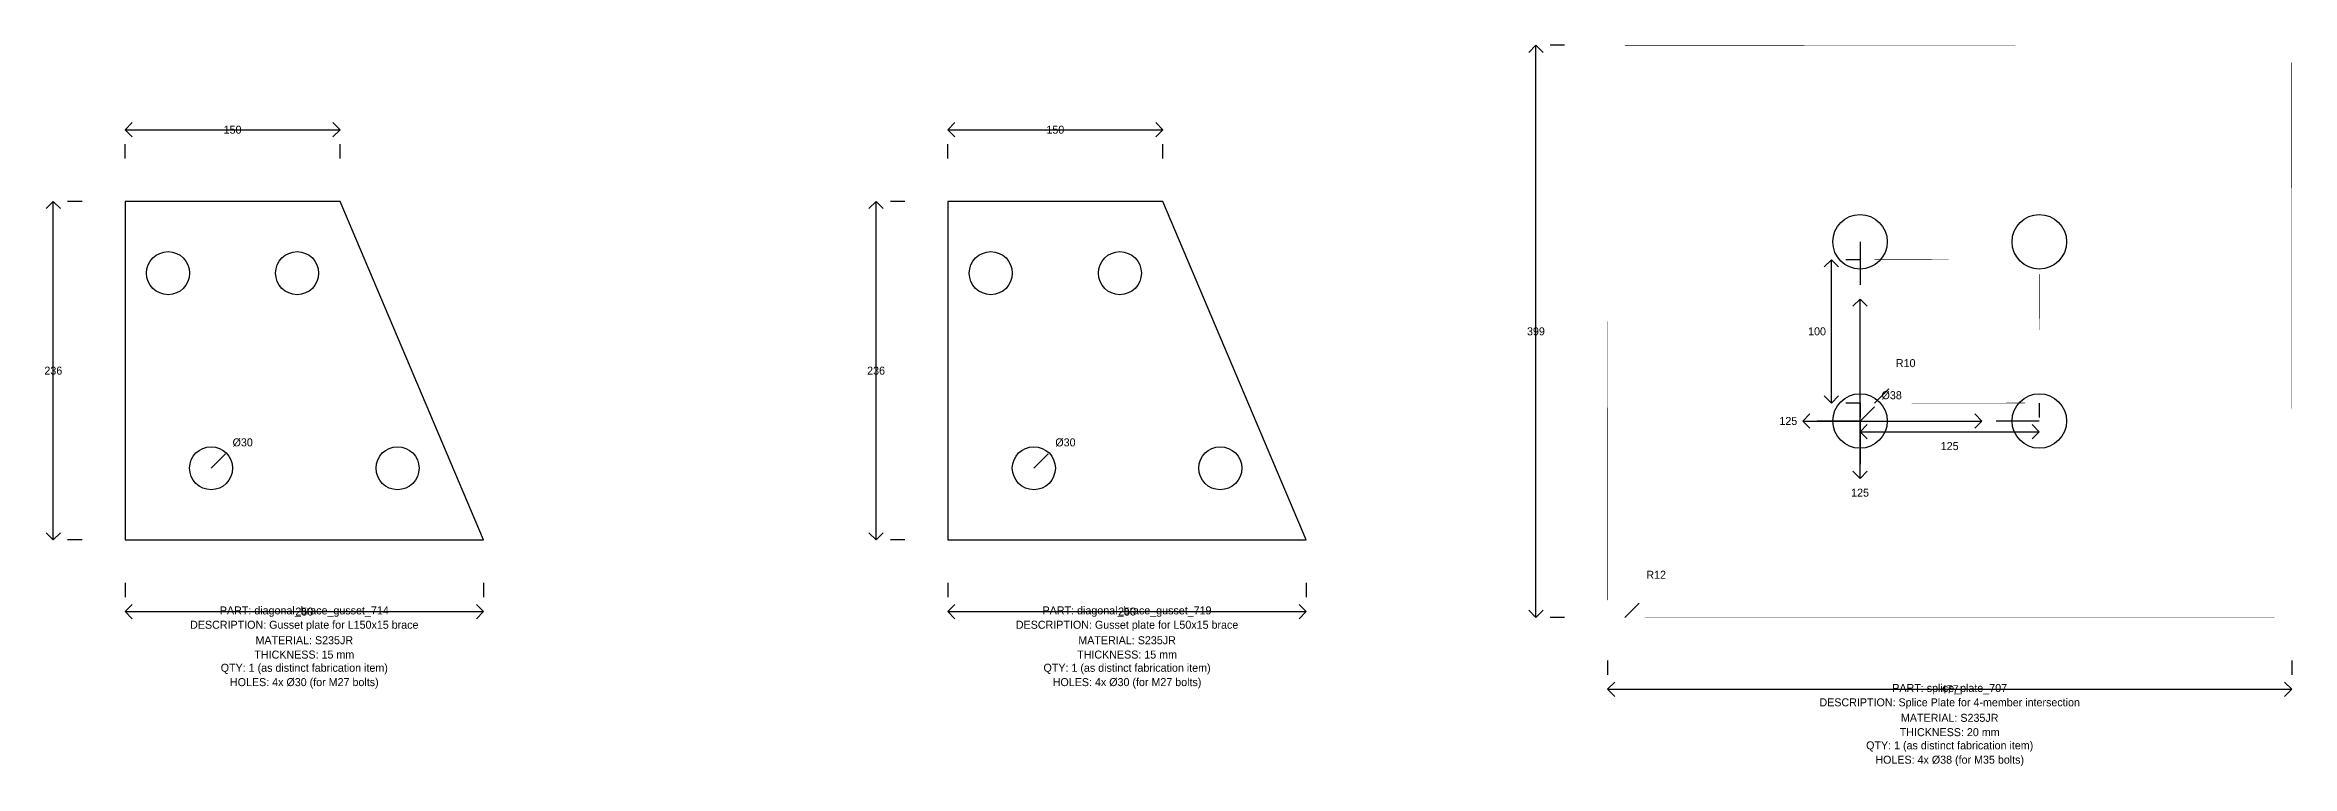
# Model space of a CAD drawing. Header units: millimetres. Extents: x 62 to 1681, y -6146 to 3884.
# Drawn here: x 114 to 1681, y -6146 to -5643 of the extents above; entities that cross this region are included whole.
import ezdxf

# ---------------------------------------------------------------- set-up
doc = ezdxf.new("R2010")
doc.units = ezdxf.units.MM

msp = doc.modelspace()

# ---------------------------------------------------------------- linework, layer by layer
at = {"layer": 'DIMENSION'}
for p, q in [((1153.9, -5643.7), (1148.9, -5648.7)), ((1153.9, -6042.7), (1153.9, -5643.7)), ((1153.9, -5643.7), (1158.9, -5648.7)), ((1173.9, -5643.7), (1163.9, -5643.7)), ((170.1, -5702.6), (175.1, -5697.6)), ((170.1, -5702.6), (320.1, -5702.6)), ((170.1, -5702.6), (175.1, -5707.6)), ((320.1, -5702.6), (315.1, -5697.6)), ((320.1, -5702.6), (315.1, -5707.6)), ((743.8, -5702.6), (748.8, -5697.6)), ((743.8, -5702.6), (893.8, -5702.6)), ((743.8, -5702.6), (748.8, -5707.6)), ((893.8, -5702.6), (888.8, -5697.6)), ((893.8, -5702.6), (888.8, -5707.6)), ((170.1, -5722.6), (170.1, -5712.6)), ((320.1, -5722.6), (320.1, -5712.6)), ((743.8, -5722.6), (743.8, -5712.6)), ((893.8, -5722.6), (893.8, -5712.6)), ((120.1, -5752.6), (115.1, -5757.6)), ((120.1, -5988.6), (120.1, -5752.6)), ((120.1, -5752.6), (125.1, -5757.6)), ((140.1, -5752.6), (130.1, -5752.6)), ((693.8, -5752.6), (688.8, -5757.6)), ((693.8, -5988.6), (693.8, -5752.6)), ((693.8, -5752.6), (698.8, -5757.6)), ((713.8, -5752.6), (703.8, -5752.6)), ((1379.9, -5780.7), (1379.9, -5810.7)), ((1359.9, -5793.2), (1354.9, -5798.2)), ((1359.9, -5893.2), (1359.9, -5793.2)), ((1359.9, -5793.2), (1364.9, -5798.2)), ((1379.9, -5793.2), (1369.9, -5793.2)), ((1379.9, -5820.7), (1374.9, -5825.7)), ((1379.9, -5945.7), (1379.9, -5820.7)), ((1379.9, -5820.7), (1384.9, -5825.7)), ((1359.9, -5893.2), (1354.9, -5888.2)), ((1359.9, -5893.2), (1364.9, -5888.2)), ((1389.9, -5893.2), (1399.9, -5883.2)), ((1339.9, -5905.7), (1344.9, -5900.7)), ((1339.9, -5905.7), (1464.9, -5905.7)), ((1339.9, -5905.7), (1344.9, -5910.7)), ((1379.9, -5905.7), (1349.9, -5905.7)), ((1379.9, -5893.2), (1369.9, -5893.2)), ((1379.9, -5893.2), (1379.9, -5903.2)), ((1379.9, -5905.7), (1389.9, -5895.7)), ((1379.9, -5905.7), (1379.9, -5935.7)), ((1464.9, -5905.7), (1459.9, -5900.7)), ((1464.9, -5905.7), (1459.9, -5910.7)), ((1504.9, -5905.7), (1474.9, -5905.7)), ((1504.9, -5893.2), (1504.9, -5903.2)), ((1379.9, -5913.2), (1384.9, -5908.2)), ((1379.9, -5913.2), (1504.9, -5913.2)), ((1379.9, -5913.2), (1384.9, -5918.2)), ((1504.9, -5913.2), (1499.9, -5908.2)), ((1504.9, -5913.2), (1499.9, -5918.2)), ((230.1, -5938.6), (240.1, -5928.6)), ((803.8, -5938.6), (813.8, -5928.6)), ((1379.9, -5945.7), (1374.9, -5940.7)), ((1379.9, -5945.7), (1384.9, -5940.7)), ((120.1, -5988.6), (115.1, -5983.6)), ((120.1, -5988.6), (125.1, -5983.6)), ((693.8, -5988.6), (688.8, -5983.6)), ((693.8, -5988.6), (698.8, -5983.6)), ((140.1, -5988.6), (130.1, -5988.6)), ((713.8, -5988.6), (703.8, -5988.6)), ((170.1, -6018.6), (170.1, -6028.6)), ((420.1, -6018.6), (420.1, -6028.6)), ((743.8, -6018.6), (743.8, -6028.6)), ((993.8, -6018.6), (993.8, -6028.6)), ((170.1, -6038.6), (175.1, -6033.6)), ((170.1, -6038.6), (420.1, -6038.6)), ((170.1, -6038.6), (175.1, -6043.6)), ((420.1, -6038.6), (415.1, -6033.6)), ((420.1, -6038.6), (415.1, -6043.6)), ((743.8, -6038.6), (748.8, -6033.6)), ((743.8, -6038.6), (993.8, -6038.6)), ((743.8, -6038.6), (748.8, -6043.6)), ((993.8, -6038.6), (988.8, -6033.6)), ((993.8, -6038.6), (988.8, -6043.6)), ((1153.9, -6042.7), (1148.9, -6037.7)), ((1153.9, -6042.7), (1158.9, -6037.7)), ((1173.9, -6042.7), (1163.9, -6042.7)), ((1215.9, -6042.7), (1225.9, -6032.7)), ((1203.9, -6072.7), (1203.9, -6082.7)), ((1680.9, -6072.7), (1680.9, -6082.7)), ((1203.9, -6092.7), (1208.9, -6087.7)), ((1203.9, -6092.7), (1680.9, -6092.7)), ((1203.9, -6092.7), (1208.9, -6097.7)), ((1680.9, -6092.7), (1675.9, -6087.7)), ((1680.9, -6092.7), (1675.9, -6097.7))]:
    msp.add_line(p, q, dxfattribs=at)
at = {"layer": 'GEOMETRY'}
for points in [[(1215.9, -6042.7, 0, 0, 0), (1203.9, -6030.7, 0.414, 0, 0), (1203.9, -5655.7, 0, 0, 0), (1215.9, -5643.7, 0.414, 0, 0), (1668.9, -5643.7, 0, 0, 0), (1680.9, -5655.7, 0.414, 0, 0), (1680.9, -6030.7, 0, 0, 0), (1668.9, -6042.7, 0.414, 0, 0)], [(1389.9, -5893.2, 0, 0, 0), (1379.9, -5883.2, 0.414, 0, 0), (1379.9, -5803.2, 0, 0, 0), (1389.9, -5793.2, 0.414, 0, 0), (1494.9, -5793.2, 0, 0, 0), (1504.9, -5803.2, 0.414, 0, 0), (1504.9, -5883.2, 0, 0, 0), (1494.9, -5893.2, 0.414, 0, 0)]]:
    msp.add_lwpolyline(points, format="xyseb", close=True, dxfattribs=at)
for points in [[(170.1, -5988.6), (420.1, -5988.6), (320.1, -5752.6), (170.1, -5752.6)], [(743.8, -5988.6), (993.8, -5988.6), (893.8, -5752.6), (743.8, -5752.6)]]:
    msp.add_lwpolyline(points, close=True, dxfattribs=at)
at = {"layer": 'HOLES'}
for centre, radius in [((1379.9, -5780.7), 19), ((1504.9, -5780.7), 19), ((200.1, -5802.6), 15), ((290.1, -5802.6), 15), ((773.8, -5802.6), 15), ((863.8, -5802.6), 15), ((1379.9, -5905.7), 19), ((1504.9, -5905.7), 19), ((230.1, -5938.6), 15), ((360.1, -5938.6), 15), ((803.8, -5938.6), 15), ((933.8, -5938.6), 15)]:
    msp.add_circle(centre, radius, dxfattribs=at)

# ---------------------------------------------------------------- texts
at = {"layer": 'ANNOTATION', "char_height": 5.58}
for s, insert, attachment_point in [('150', (245.1, -5702.6), 5), ('150', (818.8, -5702.6), 5), ('399', (1153.9, -5843.2), 5), ('100', (1349.9, -5843.2), 5), ('236', (120.1, -5870.6), 5), ('236', (693.8, -5870.6), 5), ('R10', (1404.9, -5868.2), 7), ('Ø38', (1394.9, -5890.7), 7), ('125', (1329.9, -5905.7), 5), ('Ø30', (245.1, -5923.6), 7), ('Ø30', (818.8, -5923.6), 7), ('125', (1442.4, -5923.2), 5), ('125', (1379.9, -5955.7), 5), ('R12', (1230.9, -6015.7), 7), ('DESCRIPTION: Gusset plate for L150x15 brace', (295.1, -6048.6), 5), ('PART: diagonal_brace_gusset_714', (295.1, -6038.6), 5), ('250', (295.1, -6038.6), 5), ('DESCRIPTION: Gusset plate for L50x15 brace', (868.8, -6048.6), 5), ('PART: diagonal_brace_gusset_719', (868.8, -6038.6), 5), ('250', (868.8, -6038.6), 5), ('MATERIAL: S235JR', (295.1, -6058.6), 5), ('MATERIAL: S235JR', (868.8, -6058.6), 5), ('QTY: 1 (as distinct fabrication item)', (295.1, -6078.6), 5), ('THICKNESS: 15 mm', (295.1, -6068.6), 5), ('QTY: 1 (as distinct fabrication item)', (868.8, -6078.6), 5), ('THICKNESS: 15 mm', (868.8, -6068.6), 5), ('HOLES: 4x Ø30 (for M27 bolts)', (295.1, -6088.6), 5), ('HOLES: 4x Ø30 (for M27 bolts)', (868.8, -6088.6), 5), ('PART: splice_plate_707', (1442.4, -6092.7), 5), ('477', (1442.4, -6092.7), 5), ('DESCRIPTION: Splice Plate for 4-member intersection', (1442.4, -6102.7), 5), ('MATERIAL: S235JR', (1442.4, -6112.7), 5), ('THICKNESS: 20 mm', (1442.4, -6122.7), 5), ('QTY: 1 (as distinct fabrication item)', (1442.4, -6132.7), 5), ('HOLES: 4x Ø38 (for M35 bolts)', (1442.4, -6142.7), 5)]:
    msp.add_mtext(s, dxfattribs=dict(at, insert=insert, attachment_point=attachment_point))

doc.saveas('drawing.dxf')
